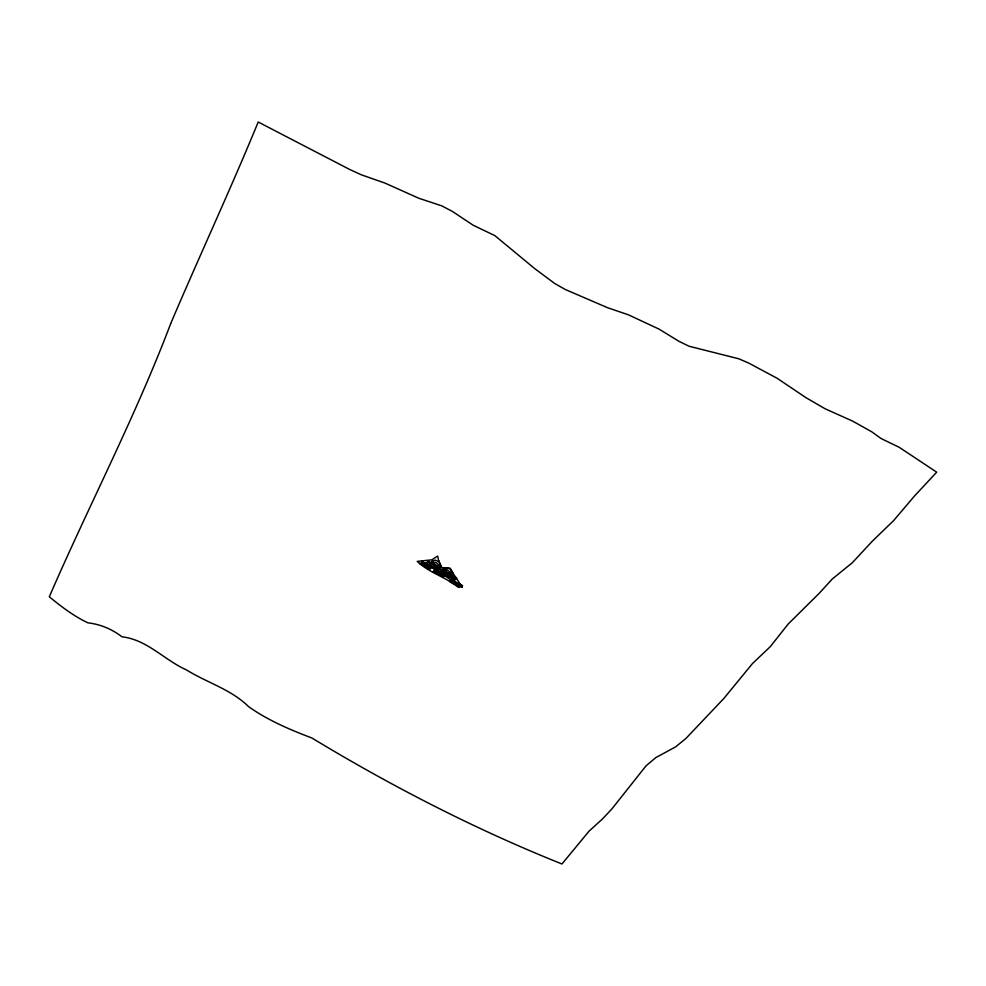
<?xml version="1.0" encoding="UTF-8"?>
<svg xmlns="http://www.w3.org/2000/svg" width="986" height="986" viewBox="0 0 986 986"><rect width="100%" height="100%" fill="white"/><g stroke="black" fill="none" stroke-linecap="round" stroke-linejoin="round"><path stroke-width="1.48" d="M457.578 584.402C448.137 578.178 455.224 585.573 458.034 583.885L459.525 584.698L458.268 586.362L459.156 586.843L462.594 585.635L451.341 579.497L449.604 581.407L450.676 582.221L451.933 580.557L453.424 581.37L451.933 580.557M457.553 584.525L458.034 583.885M450.602 582.171L458.219 586.189M453.092 577.673L448.507 575.035L453.092 577.673L453.622 576.983L455.076 577.784L453.72 579.337M449.616 572.114L451.896 573.495L447.225 569.933L446.683 570.635L443.946 569.132L442.431 569.649L443.934 567.899L450.072 568.133L452.857 572.62L451.391 574.604L443.54 570.241L444.39 569.255L446.683 570.635M445.327 572.496C441.518 576.144 447.669 571.979 443.873 571.695L443.343 572.385L437.772 568.355L436.404 570.044L454.854 580.076L456.715 577.932L437.192 567.283L435.331 569.452L436.367 570.019L437.772 568.355M441.777 573.914L443.256 574.85L441.962 576.354L433.125 571.609L434.949 569.452L444.92 574.887L443.355 576.748C439.645 576.81 445.721 574.222 441.777 573.914L441.297 574.567L435.639 570.574L434.321 572.2M443.54 570.241L444.39 569.255M443.873 571.695L445.302 572.607M439.103 566.691L431.202 562.316L432.299 561.022L435.504 560.122L437.981 561.478L438.573 560.664L437.685 556.03L431.843 559.826L417.238 561.391C429.23 572.891 445.623 576.946 458.428 587.409L460.08 586.633L462.261 587.101L449.936 568.725L441.297 567.418L438.647 560.677L441.173 566.149L440.224 567.246C438.881 565.717 438.622 563.782 435.22 562.23L434.69 562.944L432.386 561.552L431.548 562.55M438.733 569.735L439.238 569.156M435.639 570.574L436.699 571.917M435.75 566.654L434.444 568.121L435.75 566.654L434.308 565.742L433.791 566.445C429.982 565.249 430.167 563.782 428.195 562.39L426.864 563.967M430.241 566.864L428.725 566.038L430.241 566.864L428.922 568.503L421.256 564.312L422.563 562.673L424.042 563.622L422.563 562.673M428.725 566.038L428.281 566.58L423.623 564.041L428.7 566.149M422.772 565.138L419.592 563.536L422.883 562.106L431.868 567.012L429.995 569.23L427.419 567.677M423.598 564.152L424.079 563.499M436.404 570.031L437.747 568.466L439.201 569.267M445.043 574.764L446.904 572.57M448.482 575.146L449 574.456L447.545 573.655L446.079 575.282M452.944 582.011L453.424 581.37M458.194 586.3L459.525 584.698M459.488 584.834L458.009 583.995M421.922 561.28L462.261 587.101M427.579 560.689L456.506 579.349M451.07 574.37L451.908 573.495L451.07 574.37M170.64 323.765C135.304 416.992 88.9 505.411 49.3 596.789C61.317 606.624 73.802 616.188 87.914 622.832C100.486 624.311 111.936 629.117 121.968 636.796C147.247 639.704 164.28 660.028 186.539 669.95C207.097 682.756 231.094 689.325 248.694 706.728C268.032 720.384 289.872 729.652 311.884 737.996C391.738 786.335 475.19 829.288 561.958 863.982L589.036 831.186L602.508 818.922L611.825 808.988L646.064 765.814L655.826 757.593L675.546 746.932L685.899 738.502L723.958 698.347L752.491 663.541L770.152 646.804L788.159 624.064L819.391 593.128L832.221 579.041L852.274 562.772L872.536 540.969L893.575 520.645L914.737 495.736L936.7 472.183L899.368 447.397L881.04 438.499L871.587 431.708L852.939 421.269L824.974 408.697L805.993 397.691L777.276 378.365L748.473 362.947L738.797 358.793L689.103 346.246L679.071 341.378L659.092 329.139L628.476 314.842L607.475 307.669L565.212 289.465L554.773 283.537L534.511 268.451L494.799 235.58L473.231 225.276L452.574 211.522L441.802 205.877L418.767 198.235L384.947 183.076L361.246 174.769L349.747 169.506L258.209 122.017C230.317 189.854 199.32 256.298 170.64 323.765M437.353 566.654L435.492 568.823L424.904 563.043L428.442 561.786L437.353 566.654"/></g></svg>
